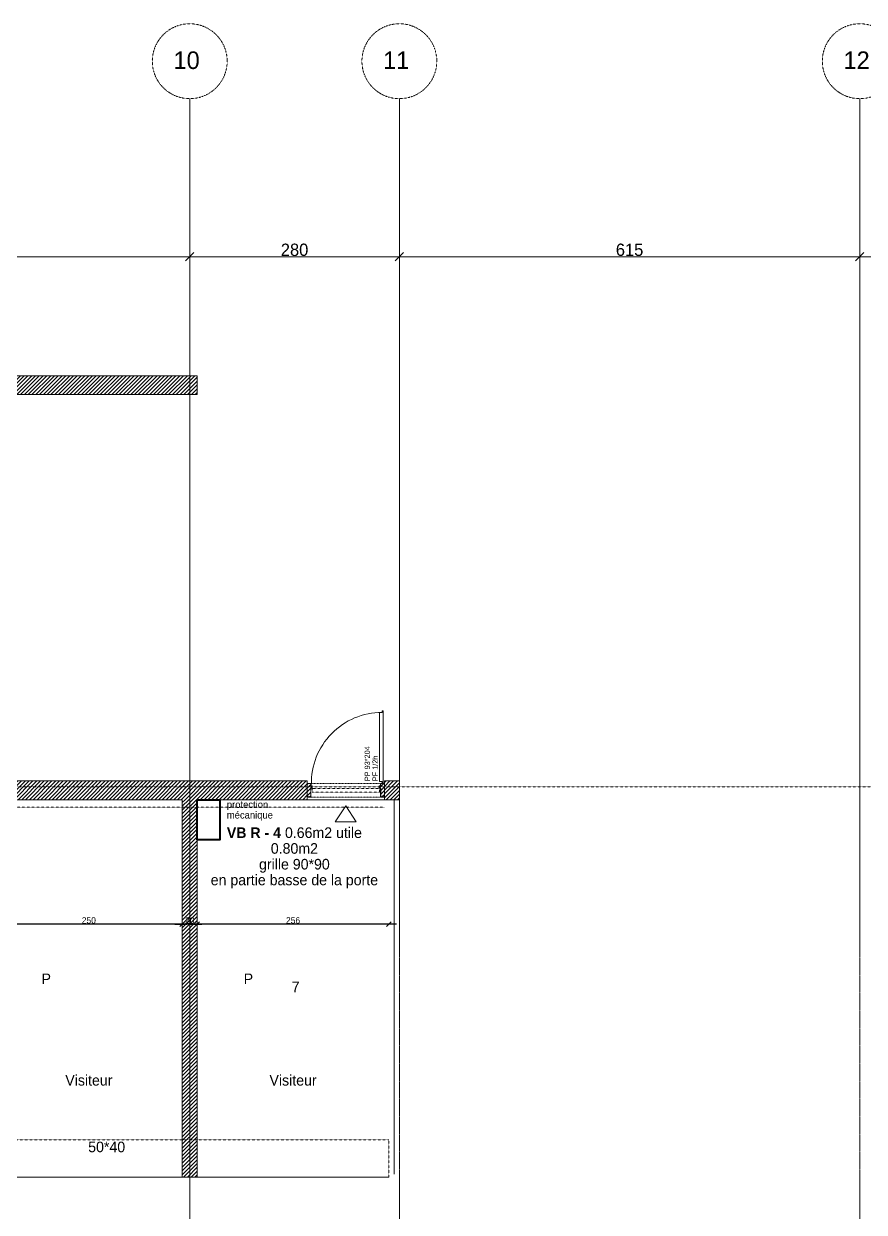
# Model space of a CAD drawing. Header units: millimetres. Extents: x -26249 to 60250, y -21218 to 23336.
# Drawn here: x 16252 to 17375, y -9429 to -7842 of the extents above; entities that cross this region are included whole.
import ezdxf

# ---------------------------------------------------------------- set-up
doc = ezdxf.new("R2010")
doc.units = ezdxf.units.MM
for name, pattern in [('ISO-02', [0.75, 0.6, -0.15]), ('Style de ligne -1', [0.41664, 0.20828, -0.20836]), ('Style de ligne -13', [0.147638, 0.098425, -0.049213]), ('Style de ligne -6', [1.04164, 0.625, -0.20828, 0.06943, -0.13893]), ('VW-01', [0.41656, 0.20828, -0.20828])]:
    doc.linetypes.add(name, pattern=pattern)
for name, color, linetype, lineweight, true_color in [('B BATI-structure', 1, 'VW-01', 18, 0xff0000), ('C ANNOTATIONS-axes', 1, 'ISO-02', 13, 0xff0000), ('C ANNOTATIONS-axes horizontaux', 1, 'Style de ligne -1', 13, 0xff0000)]:
    doc.layers.add(name, color=color, linetype=linetype, lineweight=lineweight, true_color=true_color)
for name, color, linetype, lineweight in [('B GÈnÈral_Hatch', 7, 'Continuous', 5), ('B Général', 7, 'Continuous', 5), ('C ANNOTATIONS-cotation', 7, 'Continuous', 5), ('C ANNOTATIONS-prestations', 7, 'Continuous', 5)]:
    doc.layers.add(name, color=color, linetype=linetype, lineweight=lineweight)
doc.styles.add('Arial', font='arial.ttf')
doc.styles.add('Eurostile', font='')
doc.styles.add('Eurostile (bold)', font='')
doc.styles.get('Eurostile').set_extended_font_data('Eurostile')
doc.styles.get('Eurostile (bold)').set_extended_font_data('Eurostile', bold=True)
doc.dimstyles.new('100é', dxfattribs={"dimtxt": 20.229601, "dimasz": 6.232178, "dimexe": 10, "dimexo": 25, "dimgap": 1, "dimtad": 1, "dimdec": 1, "dimtxsty": 'Arial', "dimblk": 'VW_SLASH', "dimblk1": 'VW_SLASH', "dimblk2": 'VW_SLASH', "dimcen": 0, "dimdle": 10, "dimazin": 0, "dimtfac": 1, "dimtdec": 1, "dimtix": 1, "dimtmove": 0, "dimatfit": 0, "dimldrblk": 'VW_FILLEDARROW', "dimfxl": 25, "dimfxlon": 1, "dimfrac": 2, "dimtolj": 1, "dimarcsym": 0})
doc.dimstyles.new('Arch', dxfattribs={"dimtxt": 20.229601, "dimasz": 11.224121, "dimexe": 15.875, "dimexo": 7.9375, "dimgap": 7.9375, "dimtad": 1, "dimdec": 1, "dimtxsty": 'Arial', "dimblk": 'VW_SLASH-1', "dimblk1": 'VW_SLASH-1', "dimblk2": 'VW_SLASH-1', "dimcen": 0, "dimdle": 7.9375, "dimazin": 0, "dimtfac": 1, "dimtdec": 1, "dimtix": 1, "dimtmove": 0, "dimatfit": 0, "dimldrblk": 'VW_FILLEDARROW-1', "dimfxl": 1, "dimfrac": 2, "dimtolj": 1, "dimarcsym": 0})
pattern_1 = [(45, (8317.1126, -13762.2883), (2.4253472, -2.6458333), [])]
pattern_2 = [(45, (0, 0), (2.42535, -2.64583), [])]

# ---------------------------------------------------------------- blocks, each defined once
blk = doc.blocks.new('Parking Spaces-5')
at = {"layer": 'B Général', "color": 7, "linetype": 'Continuous', "lineweight": 5}
for p, q in [((0, 0), (0, 500)), ((263, 0), (263, 500)), ((0, 0), (263, 0))]:
    blk.add_line(p, q, dxfattribs=at)
at = {"layer": 'B Général', "color": 7, "extrusion": (0, 0, -1), "insert": (131.5, 250), "char_height": 14.1, "attachment_point": 5, "text_direction": (1, 0, 0), "line_spacing_factor": 0.894142, "style": 'Eurostile'}
blk.add_mtext('7', dxfattribs=at)
blk = doc.blocks.new('VW_SLASH-1')
at = {"color": 0, "linetype": 'ByBlock', "lineweight": -2}
blk.add_line((0.71, 0), (-1, 0), dxfattribs=at)
at = {"color": 0, "linetype": 'Continuous', "lineweight": 20, "flags": 128}
blk.add_lwpolyline([(0.5, 0.5), (-0.5, -0.5)], dxfattribs=at)
blk = doc.blocks.new('*D13')
at = {"layer": 'C ANNOTATIONS-cotation', "color": 0, "linetype": 'Continuous', "lineweight": -2, "transparency": 16777216}
for p, q in [((490.7, 1296.9), (490.7, 1134.1)), ((-43.3, 1274), (-43.3, 1134.1)), ((479.4, 1150), (-32.1, 1150))]:
    blk.add_line(p, q, dxfattribs=at)
at = {"layer": 'Defpoints', "color": 0, "transparency": 16777216}
for p in [(490.7, 1304.8), (-43.3, 1282), (-43.3, 1150)]:
    blk.add_point(p, dxfattribs=at)
at = {"layer": 'C ANNOTATIONS-cotation', "color": 0, "lineweight": -2, "transparency": 16777216, "xscale": 11.22412109375, "yscale": 11.22412109375, "zscale": 11.22412109375, "rotation": 180}
blk.add_blockref('VW_SLASH-1', (-43.3, 1150), dxfattribs=at)
at = {"layer": 'C ANNOTATIONS-cotation', "color": 0, "lineweight": -2, "transparency": 16777216, "xscale": 11.22412109375, "yscale": 11.22412109375, "zscale": 11.22412109375}
blk.add_blockref('VW_SLASH-1', (490.7, 1150), dxfattribs=at)
at = {"layer": 'C ANNOTATIONS-cotation', "color": 0, "lineweight": 5, "transparency": 16777216, "insert": (223.7, 1159.2), "char_height": 16.45, "attachment_point": 5, "style": 'Eurostile'}
blk.add_mtext('\\A1;534', dxfattribs=at)
blk = doc.blocks.new('VW_FILLEDARROW-1')
at = {"linetype": 'Continuous', "lineweight": 0}
blk.add_hatch(color=0, dxfattribs=at).paths.add_polyline_path([(-1.41, 0.38), (0, 0), (-1.41, -0.38)])
at = {"color": 0, "linetype": 'Continuous', "lineweight": 5, "flags": 128}
blk.add_lwpolyline([(-1.41, 0.38), (0, 0), (-1.41, -0.38)], close=True, dxfattribs=at)
blk = doc.blocks.new('*D14')
at = {"layer": 'C ANNOTATIONS-cotation', "color": 0, "linetype": 'Continuous', "lineweight": -2, "transparency": 16777216}
for p, q in [((490.7, 1296.9), (490.7, 1134.1)), ((770.7, 1277.8), (770.7, 1134.1)), ((759.4, 1150), (501.9, 1150))]:
    blk.add_line(p, q, dxfattribs=at)
at = {"layer": 'Defpoints', "color": 0, "transparency": 16777216}
for p in [(490.7, 1304.8), (770.7, 1285.7), (490.7, 1150)]:
    blk.add_point(p, dxfattribs=at)
at = {"layer": 'C ANNOTATIONS-cotation', "color": 0, "lineweight": -2, "transparency": 16777216, "xscale": 11.22412109375, "yscale": 11.22412109375, "zscale": 11.22412109375, "rotation": 180}
blk.add_blockref('VW_SLASH-1', (490.7, 1150), dxfattribs=at)
at = {"layer": 'C ANNOTATIONS-cotation', "color": 0, "lineweight": -2, "transparency": 16777216, "xscale": 11.22412109375, "yscale": 11.22412109375, "zscale": 11.22412109375}
blk.add_blockref('VW_SLASH-1', (770.7, 1150), dxfattribs=at)
at = {"layer": 'C ANNOTATIONS-cotation', "color": 0, "lineweight": 5, "transparency": 16777216, "insert": (630.7, 1159.2), "char_height": 16.45, "attachment_point": 5, "style": 'Eurostile'}
blk.add_mtext('\\A1;280', dxfattribs=at)
blk = doc.blocks.new('*D15')
at = {"layer": 'C ANNOTATIONS-cotation', "color": 0, "linetype": 'Continuous', "lineweight": -2, "transparency": 16777216}
for p, q in [((770.7, 1277.8), (770.7, 1134.1)), ((1385.7, 1263.6), (1385.7, 1134.1)), ((1374.4, 1150), (781.9, 1150))]:
    blk.add_line(p, q, dxfattribs=at)
at = {"layer": 'Defpoints', "color": 0, "transparency": 16777216}
for p in [(770.7, 1285.7), (1385.7, 1271.6), (770.7, 1150)]:
    blk.add_point(p, dxfattribs=at)
at = {"layer": 'C ANNOTATIONS-cotation', "color": 0, "lineweight": -2, "transparency": 16777216, "xscale": 11.22412109375, "yscale": 11.22412109375, "zscale": 11.22412109375, "rotation": 180}
blk.add_blockref('VW_SLASH-1', (770.7, 1150), dxfattribs=at)
at = {"layer": 'C ANNOTATIONS-cotation', "color": 0, "lineweight": -2, "transparency": 16777216, "xscale": 11.22412109375, "yscale": 11.22412109375, "zscale": 11.22412109375}
blk.add_blockref('VW_SLASH-1', (1385.7, 1150), dxfattribs=at)
at = {"layer": 'C ANNOTATIONS-cotation', "color": 0, "lineweight": 5, "transparency": 16777216, "insert": (1078.2, 1159.2), "char_height": 16.45, "attachment_point": 5, "style": 'Eurostile'}
blk.add_mtext('\\A1;615', dxfattribs=at)
blk = doc.blocks.new('*D16')
at = {"layer": 'C ANNOTATIONS-cotation', "color": 0, "linetype": 'Continuous', "lineweight": -2, "transparency": 16777216}
for p, q in [((1385.7, 1263.6), (1385.7, 1134.1)), ((1533.7, 1254.9), (1533.7, 1134.1)), ((1522.4, 1150), (1396.9, 1150))]:
    blk.add_line(p, q, dxfattribs=at)
at = {"layer": 'Defpoints', "color": 0, "transparency": 16777216}
for p in [(1385.7, 1271.6), (1533.7, 1262.8), (1385.7, 1150)]:
    blk.add_point(p, dxfattribs=at)
at = {"layer": 'C ANNOTATIONS-cotation', "color": 0, "lineweight": -2, "transparency": 16777216, "xscale": 11.22412109375, "yscale": 11.22412109375, "zscale": 11.22412109375, "rotation": 180}
blk.add_blockref('VW_SLASH-1', (1385.7, 1150), dxfattribs=at)
at = {"layer": 'C ANNOTATIONS-cotation', "color": 0, "lineweight": -2, "transparency": 16777216, "xscale": 11.22412109375, "yscale": 11.22412109375, "zscale": 11.22412109375}
blk.add_blockref('VW_SLASH-1', (1533.7, 1150), dxfattribs=at)
at = {"layer": 'C ANNOTATIONS-cotation', "color": 0, "lineweight": 5, "transparency": 16777216, "insert": (1459.7, 1159.2), "char_height": 16.45, "attachment_point": 5, "style": 'Eurostile'}
blk.add_mtext('\\A1;148', dxfattribs=at)
blk = doc.blocks.new('VW_SLASH')
at = {"color": 0, "linetype": 'ByBlock', "lineweight": -2}
blk.add_line((1.6, 0), (-1, 0), dxfattribs=at)
at = {"color": 0, "linetype": 'Continuous', "lineweight": 20, "flags": 128}
blk.add_lwpolyline([(0.5, 0.5), (-0.5, -0.5)], dxfattribs=at)
blk = doc.blocks.new('*D748')
at = {"layer": 'C ANNOTATIONS-cotation', "color": 0, "linetype": 'Continuous', "lineweight": -2, "transparency": 16777216}
blk.add_line((16457.4, -9044.3), (16220.3, -9044.3), dxfattribs=at)
at = {"layer": 'Defpoints', "color": 0, "linetype": 'Continuous', "transparency": 16777216}
for p in [(16463.6, -8991.8), (16214.1, -9003.4), (16214.1, -9044.3)]:
    blk.add_point(p, dxfattribs=at)
at = {"layer": 'C ANNOTATIONS-cotation', "color": 0, "linetype": 'Continuous', "lineweight": -2, "transparency": 16777216, "xscale": 6.232177734375, "yscale": 6.232177734375, "zscale": 6.232177734375, "rotation": 180}
blk.add_blockref('VW_SLASH', (16214.1, -9044.3), dxfattribs=at)
at = {"layer": 'C ANNOTATIONS-cotation', "color": 0, "linetype": 'Continuous', "lineweight": -2, "transparency": 16777216, "xscale": 6.232177734375, "yscale": 6.232177734375, "zscale": 6.232177734375}
blk.add_blockref('VW_SLASH', (16463.6, -9044.3), dxfattribs=at)
at = {"layer": 'C ANNOTATIONS-cotation', "color": 0, "linetype": 'Continuous', "lineweight": 5, "transparency": 16777216, "insert": (16338.8, -9039.1), "char_height": 8.47, "attachment_point": 5, "style": 'Eurostile'}
blk.add_mtext('\\A1;250', dxfattribs=at)
blk = doc.blocks.new('VW_FILLEDARROW')
at = {"linetype": 'Continuous', "lineweight": 0}
blk.add_hatch(color=0, dxfattribs=at).paths.add_polyline_path([(-1.6, 0.43), (0, 0), (-1.6, -0.43)])
at = {"color": 0, "linetype": 'Continuous', "lineweight": 5, "flags": 128}
blk.add_lwpolyline([(-1.6, 0.43), (0, 0), (-1.6, -0.43)], close=True, dxfattribs=at)
blk = doc.blocks.new('*D749')
at = {"layer": 'C ANNOTATIONS-cotation', "color": 0, "linetype": 'Continuous', "lineweight": -2, "transparency": 16777216}
blk.add_line((16477.4, -9044.3), (16469.8, -9044.3), dxfattribs=at)
at = {"layer": 'Defpoints', "color": 0, "linetype": 'Continuous', "transparency": 16777216}
for p in [(16463.6, -8991.8), (16483.6, -8991.8), (16463.6, -9044.3)]:
    blk.add_point(p, dxfattribs=at)
at = {"layer": 'C ANNOTATIONS-cotation', "color": 0, "linetype": 'Continuous', "lineweight": -2, "transparency": 16777216, "xscale": 6.232177734375, "yscale": 6.232177734375, "zscale": 6.232177734375, "rotation": 180}
blk.add_blockref('VW_SLASH', (16463.6, -9044.3), dxfattribs=at)
at = {"layer": 'C ANNOTATIONS-cotation', "color": 0, "linetype": 'Continuous', "lineweight": -2, "transparency": 16777216, "xscale": 6.232177734375, "yscale": 6.232177734375, "zscale": 6.232177734375}
blk.add_blockref('VW_SLASH', (16483.6, -9044.3), dxfattribs=at)
at = {"layer": 'C ANNOTATIONS-cotation', "color": 0, "linetype": 'Continuous', "lineweight": 5, "transparency": 16777216, "insert": (16473.6, -9039.1), "char_height": 8.47, "attachment_point": 5, "style": 'Eurostile'}
blk.add_mtext('\\A1;20', dxfattribs=at)
blk = doc.blocks.new('*D750')
at = {"layer": 'C ANNOTATIONS-cotation', "color": 0, "linetype": 'Continuous', "lineweight": -2, "transparency": 16777216}
blk.add_line((16733.4, -9044.3), (16489.8, -9044.3), dxfattribs=at)
at = {"layer": 'Defpoints', "color": 0, "linetype": 'Continuous', "transparency": 16777216}
for p in [(16483.6, -8991.8), (16739.6, -9008.3), (16483.6, -9044.3)]:
    blk.add_point(p, dxfattribs=at)
at = {"layer": 'C ANNOTATIONS-cotation', "color": 0, "linetype": 'Continuous', "lineweight": -2, "transparency": 16777216, "xscale": 6.232177734375, "yscale": 6.232177734375, "zscale": 6.232177734375, "rotation": 180}
blk.add_blockref('VW_SLASH', (16483.6, -9044.3), dxfattribs=at)
at = {"layer": 'C ANNOTATIONS-cotation', "color": 0, "linetype": 'Continuous', "lineweight": -2, "transparency": 16777216, "xscale": 6.232177734375, "yscale": 6.232177734375, "zscale": 6.232177734375}
blk.add_blockref('VW_SLASH', (16739.6, -9044.3), dxfattribs=at)
at = {"layer": 'C ANNOTATIONS-cotation', "color": 0, "linetype": 'Continuous', "lineweight": 5, "transparency": 16777216, "insert": (16611.6, -9039.1), "char_height": 8.47, "attachment_point": 5, "style": 'Eurostile'}
blk.add_mtext('\\A1;256', dxfattribs=at)
blk = doc.blocks.new('*D756')
at = {"layer": 'C ANNOTATIONS-cotation', "color": 0, "linetype": 'Continuous', "lineweight": -2, "transparency": 16777216}
blk.add_line((16737.4, -9528.3), (15110.1, -9528.3), dxfattribs=at)
at = {"layer": 'Defpoints', "color": 0, "linetype": 'Continuous', "transparency": 16777216}
for p in [(15103.9, -9381.9), (16743.6, -9483), (15103.9, -9528.3)]:
    blk.add_point(p, dxfattribs=at)
at = {"layer": 'C ANNOTATIONS-cotation', "color": 0, "linetype": 'Continuous', "lineweight": -2, "transparency": 16777216, "xscale": 6.232177734375, "yscale": 6.232177734375, "zscale": 6.232177734375, "rotation": 180}
blk.add_blockref('VW_SLASH', (15103.9, -9528.3), dxfattribs=at)
at = {"layer": 'C ANNOTATIONS-cotation', "color": 0, "linetype": 'Continuous', "lineweight": -2, "transparency": 16777216, "xscale": 6.232177734375, "yscale": 6.232177734375, "zscale": 6.232177734375}
blk.add_blockref('VW_SLASH', (16743.6, -9528.3), dxfattribs=at)
at = {"layer": 'C ANNOTATIONS-cotation', "color": 0, "linetype": 'Continuous', "lineweight": 5, "transparency": 16777216, "insert": (15923.7, -9523.1), "char_height": 8.47, "attachment_point": 5, "style": 'Eurostile'}
blk.add_mtext('\\A1;1640', dxfattribs=at)
blk = doc.blocks.new('PP 93_204 PF1_2h mur20')
at = {"layer": 'B GÈnÈral_Hatch', "linetype": 'Continuous', "lineweight": 5}
h = blk.add_hatch(dxfattribs=at)
h.set_pattern_fill('50_BETON', style=0, pattern_type=2)
h.set_pattern_definition(pattern_2)
edge = h.paths.add_edge_path()
edge.add_line((-51.6, -9), (-50.9, -8.4))
edge.add_line((-50.9, -8.4), (-50.9, -8.4))
edge.add_arc((-50.8, -8.5), 0.2, 48.9909, 131.0091, ccw=False)
edge.add_line((-50.7, -8.4), (-50.7, -8.4))
edge.add_line((-50.7, -8.4), (-50.1, -8.9))
edge.add_line((-50.1, -8.9), (-50.1, -8.9))
edge.add_arc((-50.1, -8.8), 0.05, 228.9909, 270)
edge.add_line((-50.1, -8.9), (-50.1, -8.9))
edge.add_line((-50.1, -8.9), (-46.7, -8.9))
edge.add_line((-46.7, -8.9), (-46.7, -8.9))
edge.add_arc((-46.7, -8.8), 0.0435, 270, 360)
edge.add_line((-46.7, -8.8), (-46.7, 2.7))
edge.add_arc((-46.5, 2.7), 0.174, 90, 180, ccw=False)
edge.add_line((-46.5, 2.9), (-46.5, 2.9))
edge.add_line((-46.5, 2.9), (-44.9, 2.9))
edge.add_line((-44.9, 2.9), (-44.9, 2.9))
edge.add_arc((-44.9, 2.9), 0.0435, 270, 360)
edge.add_line((-44.9, 2.9), (-44.9, 6))
edge.add_arc((-44.9, 6), 0.0435, 0, 90)
edge.add_line((-44.9, 6), (-44.9, 6))
edge.add_line((-44.9, 6), (-46.5, 6))
edge.add_line((-46.5, 6), (-46.5, 6))
edge.add_arc((-46.5, 6.2), 0.174, 180, 270, ccw=False)
edge.add_line((-46.7, 6.2), (-46.7, 8.8))
edge.add_arc((-46.7, 8.8), 0.0435, 0, 90)
edge.add_line((-46.7, 8.9), (-46.7, 8.9))
edge.add_line((-46.7, 8.9), (-50.1, 8.9))
edge.add_line((-50.1, 8.9), (-50.1, 8.9))
edge.add_arc((-50.1, 8.8), 0.05, 90, 131.0091)
edge.add_line((-50.1, 8.9), (-50.1, 8.9))
edge.add_line((-50.1, 8.9), (-50.7, 8.4))
edge.add_line((-50.7, 8.4), (-50.7, 8.4))
edge.add_arc((-50.8, 8.5), 0.2, 233.0967, 311.0091, ccw=False)
edge.add_line((-50.9, 8.4), (-50.9, 8.4))
edge.add_line((-50.9, 8.4), (-51.4, 8.8))
edge.add_line((-51.4, 8.8), (-51.4, 8.8))
edge.add_line((-51.4, 8.8), (-51.6, 9))
edge.add_line((-51.6, 9), (-51.6, -9))
h = blk.add_hatch(dxfattribs=at)
h.set_pattern_fill('50_BETON', style=0, pattern_type=2)
h.set_pattern_definition(pattern_2)
edge = h.paths.add_edge_path()
edge.add_line((51.6, -9), (50.9, -8.4))
edge.add_line((50.9, -8.4), (50.9, -8.4))
edge.add_arc((50.8, -8.5), 0.2, 48.9909, 131.0091)
edge.add_line((50.7, -8.4), (50.7, -8.4))
edge.add_line((50.7, -8.4), (50.1, -8.9))
edge.add_line((50.1, -8.9), (50.1, -8.9))
edge.add_arc((50.1, -8.8), 0.05, 270, 311.0091, ccw=False)
edge.add_line((50.1, -8.9), (50.1, -8.9))
edge.add_line((50.1, -8.9), (46.7, -8.9))
edge.add_line((46.7, -8.9), (46.7, -8.9))
edge.add_arc((46.7, -8.8), 0.0435, 180, 270, ccw=False)
edge.add_line((46.7, -8.8), (46.7, 2.7))
edge.add_arc((46.5, 2.7), 0.174, 0, 90)
edge.add_line((46.5, 2.9), (46.5, 2.9))
edge.add_line((46.5, 2.9), (44.9, 2.9))
edge.add_line((44.9, 2.9), (44.9, 2.9))
edge.add_arc((44.9, 2.9), 0.0435, 180, 270, ccw=False)
edge.add_line((44.9, 2.9), (44.9, 6))
edge.add_arc((44.9, 6), 0.0435, 90, 180, ccw=False)
edge.add_line((44.9, 6), (44.9, 6))
edge.add_line((44.9, 6), (46.5, 6))
edge.add_line((46.5, 6), (46.5, 6))
edge.add_arc((46.5, 6.2), 0.174, 270, 360)
edge.add_line((46.7, 6.2), (46.7, 8.8))
edge.add_arc((46.7, 8.8), 0.0435, 90, 180, ccw=False)
edge.add_line((46.7, 8.9), (46.7, 8.9))
edge.add_line((46.7, 8.9), (50.1, 8.9))
edge.add_line((50.1, 8.9), (50.1, 8.9))
edge.add_arc((50.1, 8.8), 0.05, 48.9909, 90, ccw=False)
edge.add_line((50.1, 8.9), (50.1, 8.9))
edge.add_line((50.1, 8.9), (50.7, 8.4))
edge.add_line((50.7, 8.4), (50.7, 8.4))
edge.add_arc((50.8, 8.5), 0.2, 228.9909, 306.9033)
edge.add_line((50.9, 8.4), (50.9, 8.4))
edge.add_line((50.9, 8.4), (51.4, 8.8))
edge.add_line((51.4, 8.8), (51.4, 8.8))
edge.add_line((51.4, 8.8), (51.6, 9))
edge.add_line((51.6, 9), (51.6, -9))
at = {"layer": 'B Général', "linetype": 'Style de ligne -13', "lineweight": 5}
for p, q in [((46.7, 9), (-46.7, 9)), ((46.7, -9), (-46.7, -9))]:
    blk.add_line(p, q, dxfattribs=at)
at = {"layer": 'B Général', "color": 7, "linetype": 'Continuous', "lineweight": 5, "flags": 128}
blk.add_lwpolyline([(45, 12), (48.5, 12), (48.5, 10), (50, 10), (50, 106), (48.5, 106), (48.5, 104), (45, 104)], close=True, dxfattribs=at)
at = {"layer": 'B Général', "linetype": 'Continuous', "lineweight": 5, "flags": 128}
for points in [[(-46.5, 8.8), (-46.5, 6.2, 0.414214), (-46.5, 6.1), (-46.5, 6.1), (-44.9, 6.1), (-44.9, 6.1, -0.414214), (-44.7, 6), (-44.7, 2.9, -0.414214), (-44.9, 2.7), (-44.9, 2.7), (-46.5, 2.7), (-46.5, 2.7, 0.414214), (-46.5, 2.7), (-46.5, -8.8, -0.414214), (-46.7, -9), (-46.7, -9), (-50.1, -9), (-50.1, -9, -0.18087), (-50.2, -9), (-50.2, -8.9), (-50.8, -8.5), (-50.8, -8.5, 0.373975), (-50.8, -8.5), (-50.8, -8.5), (-51.5, -9), (-51.6, -9), (-50.9, -8.4), (-50.9, -8.4, -0.373975), (-50.7, -8.4), (-50.7, -8.4), (-50.1, -8.9), (-50.1, -8.9, 0.18087), (-50.1, -8.9), (-50.1, -8.9), (-46.7, -8.9), (-46.7, -8.9, 0.414214), (-46.7, -8.8), (-46.7, 2.7, -0.414214), (-46.5, 2.9), (-46.5, 2.9), (-44.9, 2.9), (-44.9, 2.9, 0.414214), (-44.9, 2.9), (-44.9, 6, 0.414214), (-44.9, 6), (-44.9, 6), (-46.5, 6), (-46.5, 6, -0.414214), (-46.7, 6.2), (-46.7, 8.8, 0.414214), (-46.7, 8.9), (-46.7, 8.9), (-50.1, 8.9), (-50.1, 8.9, 0.18087), (-50.1, 8.9), (-50.1, 8.9), (-50.7, 8.4), (-50.7, 8.4, -0.353689), (-50.9, 8.4), (-50.9, 8.4), (-51.4, 8.8), (-51.4, 8.8), (-51.6, 9), (-51.5, 9), (-50.9, 8.5, 0.385556), (-50.8, 8.5), (-50.8, 8.5), (-50.2, 8.9), (-50.2, 9, -0.18087), (-50.1, 9), (-50.1, 9), (-46.7, 9), (-46.7, 9, -0.414214)], [(46.5, 8.8), (46.5, 6.2, -0.414214), (46.5, 6.1), (46.5, 6.1), (44.9, 6.1), (44.9, 6.1, 0.414214), (44.7, 6), (44.7, 2.9, 0.414214), (44.9, 2.7), (44.9, 2.7), (46.5, 2.7), (46.5, 2.7, -0.414214), (46.5, 2.7), (46.5, -8.8, 0.414214), (46.7, -9), (46.7, -9), (50.1, -9), (50.1, -9, 0.18087), (50.2, -9), (50.2, -8.9), (50.8, -8.5), (50.8, -8.5, -0.373975), (50.8, -8.5), (50.8, -8.5), (51.5, -9), (51.6, -9), (50.9, -8.4), (50.9, -8.4, 0.373975), (50.7, -8.4), (50.7, -8.4), (50.1, -8.9), (50.1, -8.9, -0.18087), (50.1, -8.9), (50.1, -8.9), (46.7, -8.9), (46.7, -8.9, -0.414214), (46.7, -8.8), (46.7, 2.7, 0.414214), (46.5, 2.9), (46.5, 2.9), (44.9, 2.9), (44.9, 2.9, -0.414214), (44.9, 2.9), (44.9, 6, -0.414214), (44.9, 6), (44.9, 6), (46.5, 6), (46.5, 6, 0.414214), (46.7, 6.2), (46.7, 8.8, -0.414214), (46.7, 8.9), (46.7, 8.9), (50.1, 8.9), (50.1, 8.9, -0.18087), (50.1, 8.9), (50.1, 8.9), (50.7, 8.4), (50.7, 8.4, 0.353689), (50.9, 8.4), (50.9, 8.4), (51.4, 8.8), (51.4, 8.8), (51.6, 9), (51.5, 9), (50.9, 8.5, -0.385556), (50.8, 8.5), (50.8, 8.5), (50.2, 8.9), (50.2, 9, 0.18087), (50.1, 9), (50.1, 9), (46.7, 9), (46.7, 9, 0.414214)]]:
    blk.add_lwpolyline(points, format="xyb", close=True, dxfattribs=at)
at = {"layer": 'B Général', "color": 250, "linetype": 'Continuous', "lineweight": 5, "true_color": 0x444444, "flags": 128}
blk.add_lwpolyline([(0, -20.5), (-14, -41.9), (14, -41.9)], close=True, dxfattribs=at)
at = {"layer": 'B Général', "linetype": 'Continuous', "lineweight": 5}
blk.add_circle((48.5, 9.5), 0.5, dxfattribs=at)
at = {"layer": 'B Général', "color": 7, "linetype": 'Continuous', "lineweight": 5}
blk.add_arc((48.5, 9.5), 94.5, 90, 181.2323, dxfattribs=at)
at = {"layer": 'C ANNOTATIONS-prestations', "insert": (25.2, 12.2), "char_height": 7.06, "attachment_point": 1, "rotation": 90, "line_spacing_factor": 0.894142, "style": 'Eurostile'}
blk.add_mtext('PP 93*204\\PPF 1/2h\\P', dxfattribs=at)
blk = doc.blocks.new('axes 2')
at = {"layer": 'B Général', "color": 1, "linetype": 'Style de ligne -6', "lineweight": 13}
for p, q in [((490.672, -1173.93), (490.672, 1361.07)), ((770.672, -1173.93), (770.672, 1361.07)), ((1385.672, -1173.93), (1385.672, 1361.07))]:
    blk.add_line(p, q, dxfattribs=at)
at = {"layer": 'B Général', "color": 1, "linetype": 'VW-01', "lineweight": 13}
for centre in [(490.672, 1411.07), (770.672, 1411.07), (1385.672, 1411.07)]:
    blk.add_circle(centre, 50, dxfattribs=at)
at = {"layer": 'C ANNOTATIONS-axes horizontaux', "color": 5, "true_color": 0x0000ff}
blk.add_line((4705, 442.07), (-4705, 442.07), dxfattribs=at)
at = {"layer": 'B Général', "color": 7, "char_height": 23.4956, "attachment_point": 1, "line_spacing_factor": 0.895453, "style": 'Eurostile'}
for s, insert in [('10', (469.019, 1424.159)), ('11', (749.019, 1424.159)), ('12', (1364.019, 1424.159))]:
    blk.add_mtext(s, dxfattribs=dict(at, insert=insert))
at = {"layer": 'C ANNOTATIONS-cotation', "color": 7, "linetype": 'Continuous', "lineweight": 5}
for base, p1, p2, picture, middle in [((-43.328, 1150), (490.672, 1304.822), (-43.328, 1281.962), '*D13', (223.672, 1159.223)), ((490.672, 1150), (770.672, 1285.746), (490.672, 1304.822), '*D14', (630.672, 1159.223)), ((770.672, 1150), (1385.672, 1271.57), (770.672, 1285.746), '*D15', (1078.172, 1159.223)), ((1385.672, 1150), (1533.672, 1262.82), (1385.672, 1271.57), '*D16', (1459.672, 1159.223))]:
    dim = blk.add_linear_dim(base=base, p1=p1, p2=p2, dimstyle='Arch', override={"dimtxt": 16.446886, "dimgap": 1, "dimdec": 2, "dimpost": '<>', "dimtxsty": 'Eurostile', "dimtmove": 2}, dxfattribs=at)
    dim.commit()
    dim.dimension.update_dxf_attribs({"geometry": picture, "text_midpoint": middle})

msp = doc.modelspace()

# ---------------------------------------------------------------- hatches: boundary and pattern name
at = {"layer": 'B GÈnÈral_Hatch', "linetype": 'Continuous', "lineweight": 5}
h = msp.add_hatch(dxfattribs=at)
h.set_pattern_fill('50_BETON', style=0, pattern_type=2)
h.set_pattern_definition(pattern_1)
h.paths.add_polyline_path([(13521.248, -8311.899), (13522.906, -8336.899), (16483.597, -8336.899), (16483.597, -8311.899)])
h = msp.add_hatch(dxfattribs=at)
h.set_pattern_fill('50_BETON', style=0, pattern_type=2)
h.set_pattern_definition(pattern_1)
h.paths.add_polyline_path([(15043.597, -8852.899), (15043.597, -8877.899), (16630.397, -8877.899), (16630.397, -8852.899)])
h = msp.add_hatch(dxfattribs=at)
h.set_pattern_fill('50_BETON', style=0, pattern_type=2)
h.set_pattern_definition(pattern_1)
h.paths.add_polyline_path([(16733.597, -8852.899), (16733.597, -8877.899), (16753.597, -8877.899), (16753.597, -8852.899)])
h = msp.add_hatch(dxfattribs=at)
h.set_pattern_fill('50_BETON', style=0, pattern_type=2)
h.set_pattern_definition(pattern_1)
h.paths.add_polyline_path([(16483.597, -9381.899), (16483.597, -8877.899), (16463.597, -8877.899), (16463.597, -9381.899)])

# ---------------------------------------------------------------- linework, layer by layer
at = {"layer": 'B BATI-structure', "flags": 128}
msp.add_lwpolyline([(13520.077, -9381.899), (13520.077, -9331.899), (16739.597, -9331.899), (16739.597, -9381.899)], close=True, dxfattribs=at)
at = {"layer": 'B Général', "color": 7, "linetype": 'Continuous', "lineweight": 18}
for p, q in [((13521.248, -8311.899), (16483.597, -8311.899)), ((13522.906, -8336.899), (16483.597, -8336.899)), ((15043.597, -8852.899), (16630.397, -8852.899)), ((16733.597, -8852.899), (16753.597, -8852.899)), ((16214.097, -8877.899), (16463.597, -8877.899)), ((16463.597, -8877.899), (16463.597, -9381.899)), ((16483.597, -8877.899), (16483.597, -9381.899)), ((16483.597, -8877.899), (16630.397, -8877.899)), ((16733.597, -8877.899), (16753.597, -8877.899))]:
    msp.add_line(p, q, dxfattribs=at)
at = {"layer": 'B Général', "color": 7, "linetype": 'Continuous', "lineweight": 5}
for p, q in [((13521.248, -8311.899), (16483.597, -8311.899)), ((16483.597, -8336.899), (16483.597, -8311.899)), ((13522.906, -8336.899), (16483.597, -8336.899)), ((15043.597, -8852.899), (16630.397, -8852.899)), ((16630.397, -8877.899), (16630.397, -8852.899)), ((16733.597, -8852.899), (16753.597, -8852.899)), ((16733.597, -8877.899), (16733.597, -8852.899)), ((16214.097, -8877.899), (16463.597, -8877.899)), ((16463.597, -8877.899), (16463.597, -9381.899)), ((16483.597, -8877.899), (16483.597, -9381.899)), ((16483.597, -8877.899), (16630.397, -8877.899)), ((16733.597, -8877.899), (16753.597, -8877.899)), ((16463.597, -9381.899), (16483.597, -9381.899))]:
    msp.add_line(p, q, dxfattribs=at)
at = {"layer": 'B Général', "color": 250, "linetype": 'VW-01', "true_color": 0x444444}
msp.add_line((15124.001, -8887.899), (16733.597, -8887.899), dxfattribs=at)
at = {"layer": 'B Général', "color": 7, "linetype": 'Continuous'}
msp.add_line((16214.097, -9381.899), (16739.597, -9381.899), dxfattribs=at)
at = {"layer": 'C ANNOTATIONS-prestations', "color": 7, "linetype": 'VW-01', "flags": 128}
msp.add_lwpolyline([(16636.997, -8867.899), (16636.997, -8862.899), (16726.997, -8862.899), (16726.997, -8867.899)], close=True, dxfattribs=at)
at = {"layer": 'C ANNOTATIONS-prestations', "lineweight": 40, "flags": 128}
msp.add_lwpolyline([(16483.597, -8877.899), (16513.597, -8877.899), (16513.597, -8931.35), (16483.597, -8931.35)], close=True, dxfattribs=at)

# ---------------------------------------------------------------- block references
at = {"layer": 'B Général', "color": 7, "rotation": 359.999999978158}
msp.add_blockref('PP 93_204 PF1_2h mur20', (16681.997, -8865.399), dxfattribs=at)
at = {"layer": 'B Général', "color": 7, "xscale": -1, "rotation": 179.9999999973625}
msp.add_blockref('Parking Spaces-5', (16483.597, -8877.899), dxfattribs=at)
at = {"layer": 'C ANNOTATIONS-axes', "color": 7}
msp.add_blockref('axes 2', (15982.925, -9302.97), dxfattribs=at)

# ---------------------------------------------------------------- texts
at = {"layer": 'B BATI-structure', "color": 1, "true_color": 0xff0000, "insert": (16362.635, -9334.503), "char_height": 14.118, "width": 80.46836, "attachment_point": 2, "rotation": 0, "line_spacing_factor": 0.894142, "style": 'Eurostile'}
msp.add_mtext('50*40', dxfattribs=at)
at = {"layer": 'B Général', "color": 7, "char_height": 14.118, "attachment_point": 1, "line_spacing_factor": 0.894142, "style": 'Eurostile'}
for insert in [(16275.646, -9110.026), (16545.646, -9110.026)]:
    msp.add_mtext('P', dxfattribs=dict(at, insert=insert))
at = {"layer": 'C ANNOTATIONS-prestations', "line_spacing_factor": 0.894142}
for s, insert, char_height, attachment_point, style in [('protection\\Pmécanique ', (16523.159, -8879.635), 9.412, 1, 'Eurostile'), ('VB R - 4 {\\fEurostile|b0|i0|c0|p0;0.66m2 utile}\\P{\\fEurostile|b0|i0|c0|p0;0.80m2\\Pgrille 90*90\\Pen partie basse de la porte}', (16613.39, -8914.892), 14.118, 2, 'Eurostile (bold)')]:
    msp.add_mtext(s, dxfattribs=dict(at, insert=insert, char_height=char_height, attachment_point=attachment_point, style=style))
at = {"layer": 'C ANNOTATIONS-prestations', "char_height": 14.118, "attachment_point": 2, "line_spacing_factor": 0.894142, "style": 'Eurostile'}
for insert, width in [((16338.847, -9245.503), 249.5), ((16611.597, -9245.503), 256)]:
    msp.add_mtext('Visiteur', dxfattribs=dict(at, insert=insert, width=width))

# ---------------------------------------------------------------- dimensions: what is measured, and where the dimension line sits
at = {"layer": 'C ANNOTATIONS-cotation', "color": 7, "linetype": 'Continuous', "lineweight": 5}
for base, p1, p2, picture, middle in [((16214.096779042, -9044.288311556), (16463.596779042, -8991.788311556), (16214.096779042, -9003.399345578), '*D748', (16338.846779042, -9039.052911166)), ((16463.597, -9044.288), (16483.597, -8991.788), (16463.597, -8991.788), '*D749', (16473.597, -9039.053)), ((16483.597, -9044.288), (16739.597, -9008.288), (16483.597, -8991.788), '*D750', (16611.597, -9039.053)), ((15103.868, -9528.288), (16743.597, -9482.952), (15103.868, -9381.9), '*D756', (15923.732, -9523.053))]:
    dim = msp.add_linear_dim(base=base, p1=p1, p2=p2, dimstyle='100é', override={"dimtxt": 8.470801, "dimdec": 0, "dimpost": '<>', "dimtxsty": 'Eurostile', "dimse1": 1, "dimse2": 1, "dimtmove": 2}, dxfattribs=at)
    dim.commit()
    dim.dimension.update_dxf_attribs({"geometry": picture, "text_midpoint": middle})

doc.saveas('drawing.dxf')
